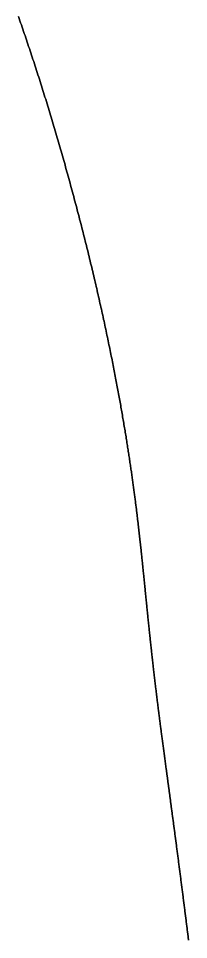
# Model space of a CAD drawing. Header units: inches. Extents: x 130170 to 284068, y 377793 to 804530.
# Drawn here: x 260691.6 to 260701.3, y 747660.3 to 747712.9 of the extents above; entities that cross this region are included whole.
import ezdxf

# ---------------------------------------------------------------- set-up
doc = ezdxf.new("R2010")
doc.units = ezdxf.units.IN
doc.header["$MEASUREMENT"] = 0
doc.layers.add('muni_il', color=7, linetype='Continuous')

msp = doc.modelspace()

# ---------------------------------------------------------------- linework, layer by layer
at = {"layer": 'muni_il'}
for points in [[(260701.279, 747660.244), (260701.271, 747660.307), (260701.264, 747660.37), (260701.256, 747660.433), (260701.248, 747660.496), (260701.24, 747660.56), (260701.232, 747660.624), (260701.224, 747660.688), (260701.215, 747660.753), (260701.207, 747660.817), (260701.199, 747660.882), (260701.191, 747660.947), (260701.183, 747661.012), (260701.175, 747661.077), (260701.166, 747661.143), (260701.158, 747661.208), (260701.15, 747661.274), (260701.141, 747661.341), (260701.133, 747661.407), (260701.125, 747661.473), (260701.116, 747661.54), (260701.108, 747661.606), (260701.099, 747661.673), (260701.091, 747661.74), (260701.082, 747661.807), (260701.074, 747661.875), (260701.065, 747661.942), (260701.057, 747662.01), (260701.048, 747662.077), (260701.04, 747662.145), (260701.031, 747662.213), (260701.022, 747662.281), (260701.014, 747662.349), (260701.005, 747662.417), (260700.996, 747662.485), (260700.988, 747662.554), (260700.979, 747662.622), (260700.97, 747662.691), (260700.962, 747662.759), (260700.953, 747662.828), (260700.944, 747662.896), (260700.935, 747662.965), (260700.926, 747663.034), (260700.918, 747663.102), (260700.909, 747663.171), (260700.9, 747663.24), (260700.891, 747663.309), (260700.882, 747663.378), (260700.873, 747663.446), (260700.865, 747663.515), (260700.856, 747663.584), (260700.847, 747663.653), (260700.838, 747663.722), (260700.829, 747663.791), (260700.82, 747663.859), (260700.811, 747663.928), (260700.803, 747663.997), (260700.794, 747664.066), (260700.785, 747664.134), (260700.776, 747664.203), (260700.767, 747664.271), (260700.758, 747664.34), (260700.749, 747664.408), (260700.74, 747664.477), (260700.732, 747664.545), (260700.723, 747664.613), (260700.714, 747664.681), (260700.705, 747664.749), (260700.696, 747664.817), (260700.687, 747664.885), (260700.678, 747664.953), (260700.67, 747665.02), (260700.661, 747665.088), (260700.652, 747665.155), (260700.643, 747665.222), (260700.634, 747665.289), (260700.626, 747665.356), (260700.617, 747665.423), (260700.608, 747665.49), (260700.599, 747665.557), (260700.591, 747665.623), (260700.582, 747665.69), (260700.573, 747665.756), (260700.564, 747665.822), (260700.556, 747665.888), (260700.547, 747665.954), (260700.539, 747666.019), (260700.53, 747666.084), (260700.521, 747666.15), (260700.513, 747666.215), (260700.504, 747666.28), (260700.496, 747666.345), (260700.487, 747666.409), (260700.478, 747666.474), (260700.47, 747666.538), (260700.461, 747666.602), (260700.453, 747666.666), (260700.445, 747666.729), (260700.436, 747666.793), (260700.428, 747666.856), (260700.419, 747666.919), (260700.411, 747666.982), (260700.403, 747667.045), (260700.394, 747667.107), (260700.386, 747667.169), (260700.378, 747667.231), (260700.369, 747667.293), (260700.361, 747667.355), (260700.353, 747667.416), (260700.345, 747667.478), (260700.337, 747667.539), (260700.329, 747667.599), (260700.32, 747667.66), (260700.312, 747667.72), (260700.304, 747667.781), (260700.296, 747667.841), (260700.288, 747667.9), (260700.28, 747667.96), (260700.272, 747668.019), (260700.265, 747668.078), (260700.257, 747668.137), (260700.249, 747668.196), (260700.241, 747668.254), (260700.233, 747668.312), (260700.225, 747668.37), (260700.217, 747668.428), (260700.21, 747668.486), (260700.202, 747668.543), (260700.194, 747668.6), (260700.187, 747668.657), (260700.179, 747668.714), (260700.172, 747668.77), (260700.164, 747668.826), (260700.157, 747668.882), (260700.149, 747668.938), (260700.142, 747668.994), (260700.134, 747669.049), (260700.127, 747669.104), (260700.119, 747669.159), (260700.112, 747669.214), (260700.105, 747669.268), (260700.097, 747669.323), (260700.09, 747669.377), (260700.083, 747669.431), (260700.076, 747669.484), (260700.068, 747669.538), (260700.061, 747669.591), (260700.054, 747669.644), (260700.047, 747669.697), (260700.04, 747669.75), (260700.033, 747669.802), (260700.026, 747669.854), (260700.019, 747669.906), (260700.012, 747669.958), (260700.005, 747670.01), (260699.998, 747670.061), (260699.991, 747670.112), (260699.984, 747670.163), (260699.977, 747670.214), (260699.971, 747670.265), (260699.964, 747670.315), (260699.957, 747670.365), (260699.95, 747670.415), (260699.944, 747670.465), (260699.937, 747670.515), (260699.93, 747670.565), (260699.924, 747670.614), (260699.917, 747670.663), (260699.911, 747670.712), (260699.904, 747670.761), (260699.898, 747670.809), (260699.891, 747670.858), (260699.885, 747670.906), (260699.878, 747670.954), (260699.872, 747671.002), (260699.865, 747671.05), (260699.859, 747671.098), (260699.853, 747671.145), (260699.846, 747671.193), (260699.84, 747671.24), (260699.834, 747671.287), (260699.828, 747671.333), (260699.822, 747671.38), (260699.815, 747671.427), (260699.809, 747671.473), (260699.803, 747671.519), (260699.797, 747671.566), (260699.791, 747671.612), (260699.785, 747671.657), (260699.779, 747671.703), (260699.773, 747671.748), (260699.767, 747671.794), (260699.761, 747671.839), (260699.755, 747671.884), (260699.749, 747671.93), (260699.743, 747671.974), (260699.737, 747672.019), (260699.731, 747672.064), (260699.725, 747672.108), (260699.72, 747672.153), (260699.714, 747672.197), (260699.708, 747672.241), (260699.702, 747672.285), (260699.697, 747672.329), (260699.691, 747672.373), (260699.685, 747672.417), (260699.679, 747672.461), (260699.674, 747672.504), (260699.668, 747672.548), (260699.663, 747672.591), (260699.657, 747672.634), (260699.651, 747672.678), (260699.646, 747672.721), (260699.64, 747672.764), (260699.635, 747672.806), (260699.629, 747672.849), (260699.624, 747672.892), (260699.618, 747672.935), (260699.613, 747672.977), (260699.607, 747673.02), (260699.602, 747673.062), (260699.597, 747673.105), (260699.591, 747673.147), (260699.586, 747673.189), (260699.58, 747673.231), (260699.575, 747673.273), (260699.57, 747673.315), (260699.565, 747673.357), (260699.559, 747673.399), (260699.554, 747673.441), (260699.549, 747673.482), (260699.543, 747673.524), (260699.538, 747673.566), (260699.533, 747673.607), (260699.528, 747673.649), (260699.523, 747673.69), (260699.517, 747673.732), (260699.512, 747673.773), (260699.507, 747673.814), (260699.502, 747673.855), (260699.497, 747673.897), (260699.492, 747673.938), (260699.487, 747673.979), (260699.482, 747674.02), (260699.477, 747674.061), (260699.472, 747674.102), (260699.467, 747674.143), (260699.462, 747674.184), (260699.456, 747674.225), (260699.452, 747674.266), (260699.446, 747674.307), (260699.442, 747674.348), (260699.436, 747674.388), (260699.432, 747674.429), (260699.427, 747674.47), (260699.422, 747674.511), (260699.417, 747674.551), (260699.412, 747674.592), (260699.407, 747674.633), (260699.402, 747674.673), (260699.397, 747674.714), (260699.392, 747674.754), (260699.388, 747674.795), (260699.383, 747674.836), (260699.378, 747674.876), (260699.373, 747674.917), (260699.368, 747674.957), (260699.363, 747674.998), (260699.359, 747675.038), (260699.354, 747675.079), (260699.349, 747675.119), (260699.344, 747675.16), (260699.34, 747675.2), (260699.335, 747675.241), (260699.33, 747675.281), (260699.325, 747675.322), (260699.321, 747675.362), (260699.316, 747675.403), (260699.311, 747675.443), (260699.307, 747675.484), (260699.302, 747675.524), (260699.297, 747675.565), (260699.293, 747675.605), (260699.288, 747675.646), (260699.283, 747675.687), (260699.278, 747675.727), (260699.274, 747675.768), (260699.269, 747675.808), (260699.265, 747675.849), (260699.26, 747675.889), (260699.255, 747675.93), (260699.251, 747675.971), (260699.246, 747676.011), (260699.242, 747676.052), (260699.237, 747676.093), (260699.233, 747676.133), (260699.228, 747676.174), (260699.223, 747676.215), (260699.219, 747676.255), (260699.214, 747676.296), (260699.21, 747676.337), (260699.205, 747676.378), (260699.201, 747676.419), (260699.196, 747676.46), (260699.191, 747676.5), (260699.187, 747676.541), (260699.183, 747676.582), (260699.178, 747676.623), (260699.174, 747676.664), (260699.169, 747676.705), (260699.165, 747676.746), (260699.16, 747676.787), (260699.156, 747676.828), (260699.151, 747676.869), (260699.147, 747676.911), (260699.142, 747676.952), (260699.138, 747676.993), (260699.133, 747677.034), (260699.129, 747677.076), (260699.124, 747677.117), (260699.12, 747677.158), (260699.115, 747677.2), (260699.111, 747677.241), (260699.106, 747677.282), (260699.102, 747677.324), (260699.098, 747677.366), (260699.093, 747677.407), (260699.089, 747677.449), (260699.084, 747677.49), (260699.08, 747677.532), (260699.076, 747677.574), (260699.071, 747677.616), (260699.067, 747677.657), (260699.062, 747677.699), (260699.058, 747677.741), (260699.053, 747677.783), (260699.049, 747677.825), (260699.045, 747677.867), (260699.04, 747677.909), (260699.036, 747677.952), (260699.031, 747677.994), (260699.027, 747678.036), (260699.023, 747678.078), (260699.018, 747678.121), (260699.014, 747678.163), (260699.009, 747678.205), (260699.005, 747678.248), (260699.001, 747678.291), (260698.996, 747678.333), (260698.992, 747678.376), (260698.987, 747678.419), (260698.983, 747678.461), (260698.979, 747678.504), (260698.974, 747678.547), (260698.97, 747678.59), (260698.965, 747678.633), (260698.961, 747678.676), (260698.957, 747678.72), (260698.952, 747678.763), (260698.948, 747678.806), (260698.943, 747678.849), (260698.939, 747678.893), (260698.934, 747678.936), (260698.93, 747678.98), (260698.926, 747679.023), (260698.921, 747679.067), (260698.917, 747679.111), (260698.912, 747679.155), (260698.908, 747679.199), (260698.903, 747679.243), (260698.899, 747679.287), (260698.894, 747679.331), (260698.89, 747679.375), (260698.885, 747679.42), (260698.881, 747679.464), (260698.877, 747679.509), (260698.872, 747679.553), (260698.868, 747679.598), (260698.863, 747679.642), (260698.859, 747679.687), (260698.854, 747679.732), (260698.85, 747679.777), (260698.845, 747679.822), (260698.84, 747679.867), (260698.836, 747679.913), (260698.831, 747679.958), (260698.827, 747680.004), (260698.822, 747680.049), (260698.818, 747680.095), (260698.813, 747680.141), (260698.808, 747680.186), (260698.804, 747680.232), (260698.799, 747680.279), (260698.795, 747680.325), (260698.79, 747680.371), (260698.785, 747680.417), (260698.781, 747680.464), (260698.776, 747680.511), (260698.771, 747680.557), (260698.766, 747680.604), (260698.762, 747680.651), (260698.757, 747680.698), (260698.752, 747680.746), (260698.747, 747680.793), (260698.743, 747680.84), (260698.738, 747680.888), (260698.733, 747680.936), (260698.728, 747680.984), (260698.723, 747681.032), (260698.718, 747681.08), (260698.713, 747681.128), (260698.708, 747681.176), (260698.704, 747681.225), (260698.698, 747681.274), (260698.694, 747681.322), (260698.689, 747681.371), (260698.684, 747681.42), (260698.678, 747681.47), (260698.673, 747681.519), (260698.668, 747681.569), (260698.663, 747681.619), (260698.658, 747681.669), (260698.653, 747681.719), (260698.648, 747681.769), (260698.642, 747681.819), (260698.637, 747681.87), (260698.632, 747681.921), (260698.627, 747681.972), (260698.621, 747682.023), (260698.616, 747682.074), (260698.61, 747682.125), (260698.605, 747682.177), (260698.599, 747682.229), (260698.594, 747682.281), (260698.588, 747682.333), (260698.583, 747682.385), (260698.577, 747682.438), (260698.572, 747682.491), (260698.566, 747682.544), (260698.56, 747682.597), (260698.554, 747682.65), (260698.549, 747682.704), (260698.543, 747682.758), (260698.537, 747682.812), (260698.531, 747682.866), (260698.525, 747682.92), (260698.519, 747682.975), (260698.513, 747683.03), (260698.507, 747683.085), (260698.501, 747683.14), (260698.495, 747683.196), (260698.488, 747683.252), (260698.482, 747683.308), (260698.476, 747683.364), (260698.47, 747683.421), (260698.463, 747683.477), (260698.457, 747683.534), (260698.45, 747683.592), (260698.444, 747683.649), (260698.437, 747683.707), (260698.43, 747683.765), (260698.423, 747683.823), (260698.417, 747683.882), (260698.41, 747683.941), (260698.403, 747684), (260698.396, 747684.059), (260698.389, 747684.119), (260698.382, 747684.179), (260698.375, 747684.239), (260698.367, 747684.3), (260698.36, 747684.361), (260698.353, 747684.422), (260698.345, 747684.483), (260698.338, 747684.545), (260698.33, 747684.607), (260698.323, 747684.669), (260698.315, 747684.732), (260698.307, 747684.795), (260698.3, 747684.858), (260698.292, 747684.921), (260698.284, 747684.985), (260698.276, 747685.049), (260698.267, 747685.114), (260698.259, 747685.179), (260698.251, 747685.244), (260698.243, 747685.309), (260698.234, 747685.375), (260698.226, 747685.441), (260698.217, 747685.508), (260698.208, 747685.575), (260698.2, 747685.642), (260698.191, 747685.709), (260698.182, 747685.777), (260698.173, 747685.846), (260698.164, 747685.914), (260698.154, 747685.983), (260698.145, 747686.052), (260698.135, 747686.122), (260698.126, 747686.192), (260698.116, 747686.263), (260698.107, 747686.333), (260698.097, 747686.405), (260698.087, 747686.476), (260698.077, 747686.548), (260698.067, 747686.62), (260698.057, 747686.693), (260698.046, 747686.766), (260698.036, 747686.84), (260698.025, 747686.913), (260698.015, 747686.988), (260698.004, 747687.062), (260697.993, 747687.137), (260697.982, 747687.213), (260697.971, 747687.289), (260697.96, 747687.365), (260697.949, 747687.442), (260697.937, 747687.519), (260697.926, 747687.596), (260697.914, 747687.674), (260697.902, 747687.753), (260697.89, 747687.831), (260697.878, 747687.91), (260697.866, 747687.99), (260697.854, 747688.07), (260697.842, 747688.151), (260697.829, 747688.231), (260697.817, 747688.313), (260697.804, 747688.394), (260697.791, 747688.477), (260697.778, 747688.559), (260697.765, 747688.642), (260697.751, 747688.726), (260697.738, 747688.81), (260697.724, 747688.894), (260697.711, 747688.979), (260697.697, 747689.064), (260697.683, 747689.15), (260697.669, 747689.236), (260697.654, 747689.322), (260697.64, 747689.41), (260697.625, 747689.497), (260697.611, 747689.585), (260697.596, 747689.673), (260697.581, 747689.762), (260697.566, 747689.851), (260697.55, 747689.941), (260697.535, 747690.031), (260697.519, 747690.122), (260697.504, 747690.213), (260697.488, 747690.305), (260697.472, 747690.397), (260697.456, 747690.489), (260697.439, 747690.582), (260697.423, 747690.675), (260697.406, 747690.769), (260697.389, 747690.864), (260697.372, 747690.958), (260697.355, 747691.054), (260697.338, 747691.149), (260697.32, 747691.245), (260697.303, 747691.342), (260697.285, 747691.439), (260697.267, 747691.536), (260697.249, 747691.634), (260697.231, 747691.733), (260697.212, 747691.832), (260697.193, 747691.931), (260697.175, 747692.031), (260697.156, 747692.131), (260697.137, 747692.231), (260697.117, 747692.333), (260697.098, 747692.434), (260697.078, 747692.536), (260697.058, 747692.639), (260697.038, 747692.741), (260697.018, 747692.845), (260696.998, 747692.949), (260696.977, 747693.053), (260696.957, 747693.158), (260696.936, 747693.263), (260696.915, 747693.368), (260696.893, 747693.474), (260696.872, 747693.581), (260696.85, 747693.687), (260696.829, 747693.795), (260696.807, 747693.902), (260696.785, 747694.011), (260696.762, 747694.119), (260696.74, 747694.228), (260696.717, 747694.337), (260696.694, 747694.447), (260696.671, 747694.557), (260696.648, 747694.668), (260696.625, 747694.779), (260696.601, 747694.89), (260696.578, 747695.002), (260696.554, 747695.114), (260696.53, 747695.227), (260696.505, 747695.34), (260696.481, 747695.453), (260696.456, 747695.567), (260696.431, 747695.681), (260696.406, 747695.796), (260696.381, 747695.911), (260696.356, 747696.026), (260696.33, 747696.142), (260696.305, 747696.258), (260696.279, 747696.374), (260696.253, 747696.491), (260696.226, 747696.608), (260696.2, 747696.725), (260696.173, 747696.843), (260696.147, 747696.961), (260696.12, 747697.08), (260696.092, 747697.199), (260696.065, 747697.318), (260696.038, 747697.437), (260696.01, 747697.557), (260695.982, 747697.677), (260695.954, 747697.798), (260695.926, 747697.918), (260695.897, 747698.039), (260695.869, 747698.161), (260695.84, 747698.282), (260695.811, 747698.404), (260695.782, 747698.526), (260695.753, 747698.649), (260695.723, 747698.772), (260695.693, 747698.895), (260695.664, 747699.018), (260695.634, 747699.141), (260695.603, 747699.265), (260695.573, 747699.389), (260695.543, 747699.514), (260695.512, 747699.638), (260695.481, 747699.763), (260695.45, 747699.888), (260695.419, 747700.013), (260695.388, 747700.139), (260695.356, 747700.264), (260695.325, 747700.39), (260695.293, 747700.516), (260695.261, 747700.642), (260695.229, 747700.769), (260695.196, 747700.896), (260695.164, 747701.022), (260695.131, 747701.149), (260695.098, 747701.277), (260695.065, 747701.404), (260695.032, 747701.531), (260694.999, 747701.659), (260694.966, 747701.787), (260694.932, 747701.915), (260694.898, 747702.043), (260694.865, 747702.171), (260694.831, 747702.299), (260694.796, 747702.428), (260694.762, 747702.556), (260694.728, 747702.685), (260694.693, 747702.814), (260694.658, 747702.942), (260694.624, 747703.071), (260694.588, 747703.2), (260694.553, 747703.329), (260694.518, 747703.458), (260694.483, 747703.588), (260694.447, 747703.717), (260694.411, 747703.846), (260694.376, 747703.976), (260694.34, 747704.105), (260694.304, 747704.235), (260694.267, 747704.364), (260694.231, 747704.494), (260694.195, 747704.623), (260694.158, 747704.753), (260694.121, 747704.882), (260694.084, 747705.012), (260694.047, 747705.141), (260694.01, 747705.271), (260693.973, 747705.4), (260693.936, 747705.53), (260693.898, 747705.66), (260693.861, 747705.789), (260693.823, 747705.918), (260693.786, 747706.048), (260693.748, 747706.177), (260693.71, 747706.306), (260693.672, 747706.436), (260693.633, 747706.565), (260693.595, 747706.694), (260693.557, 747706.823), (260693.518, 747706.952), (260693.48, 747707.081), (260693.441, 747707.209), (260693.402, 747707.338), (260693.363, 747707.467), (260693.324, 747707.595), (260693.285, 747707.723), (260693.246, 747707.852), (260693.207, 747707.98), (260693.167, 747708.108), (260693.128, 747708.236), (260693.088, 747708.363), (260693.049, 747708.491), (260693.009, 747708.618), (260692.969, 747708.746), (260692.929, 747708.873), (260692.889, 747709), (260692.849, 747709.127), (260692.809, 747709.253), (260692.769, 747709.38), (260692.729, 747709.506), (260692.688, 747709.632), (260692.648, 747709.758), (260692.607, 747709.884), (260692.567, 747710.01), (260692.526, 747710.135), (260692.485, 747710.261), (260692.445, 747710.386), (260692.404, 747710.511), (260692.363, 747710.635), (260692.322, 747710.76), (260692.281, 747710.884), (260692.24, 747711.008), (260692.199, 747711.132), (260692.157, 747711.255), (260692.116, 747711.379), (260692.075, 747711.502), (260692.033, 747711.625), (260691.992, 747711.747), (260691.95, 747711.87), (260691.909, 747711.992), (260691.867, 747712.114), (260691.825, 747712.236), (260691.784, 747712.357), (260691.742, 747712.479), (260691.7, 747712.6), (260691.658, 747712.72), (260691.616, 747712.841), (260691.574, 747712.961)], [(260691.574, 747712.961), (260691.616, 747712.841), (260691.658, 747712.72), (260691.7, 747712.6), (260691.742, 747712.479), (260691.784, 747712.357), (260691.825, 747712.236), (260691.867, 747712.114), (260691.909, 747711.992), (260691.95, 747711.87), (260691.992, 747711.747), (260692.033, 747711.625), (260692.075, 747711.502), (260692.116, 747711.379), (260692.157, 747711.255), (260692.199, 747711.132), (260692.24, 747711.008), (260692.281, 747710.884), (260692.322, 747710.76), (260692.363, 747710.635), (260692.404, 747710.511), (260692.445, 747710.386), (260692.485, 747710.261), (260692.526, 747710.135), (260692.567, 747710.01), (260692.607, 747709.884), (260692.648, 747709.758), (260692.688, 747709.632), (260692.729, 747709.506), (260692.769, 747709.38), (260692.809, 747709.253), (260692.849, 747709.127), (260692.889, 747709), (260692.929, 747708.873), (260692.969, 747708.746), (260693.009, 747708.618), (260693.049, 747708.491), (260693.088, 747708.363), (260693.128, 747708.236), (260693.167, 747708.108), (260693.207, 747707.98), (260693.246, 747707.852), (260693.285, 747707.723), (260693.324, 747707.595), (260693.363, 747707.467), (260693.402, 747707.338), (260693.441, 747707.209), (260693.48, 747707.081), (260693.518, 747706.952), (260693.557, 747706.823), (260693.595, 747706.694), (260693.633, 747706.565), (260693.672, 747706.436), (260693.71, 747706.306), (260693.748, 747706.177), (260693.786, 747706.048), (260693.823, 747705.918), (260693.861, 747705.789), (260693.898, 747705.66), (260693.936, 747705.53), (260693.973, 747705.4), (260694.01, 747705.271), (260694.047, 747705.141), (260694.084, 747705.012), (260694.121, 747704.882), (260694.158, 747704.753), (260694.195, 747704.623), (260694.231, 747704.494), (260694.267, 747704.364), (260694.304, 747704.235), (260694.34, 747704.105), (260694.376, 747703.976), (260694.411, 747703.846), (260694.447, 747703.717), (260694.483, 747703.588), (260694.518, 747703.458), (260694.553, 747703.329), (260694.588, 747703.2), (260694.624, 747703.071), (260694.658, 747702.942), (260694.693, 747702.814), (260694.728, 747702.685), (260694.762, 747702.556), (260694.796, 747702.428), (260694.831, 747702.299), (260694.865, 747702.171), (260694.898, 747702.043), (260694.932, 747701.915), (260694.966, 747701.787), (260694.999, 747701.659), (260695.032, 747701.531), (260695.065, 747701.404), (260695.098, 747701.277), (260695.131, 747701.149), (260695.164, 747701.022), (260695.196, 747700.896), (260695.229, 747700.769), (260695.261, 747700.642), (260695.293, 747700.516), (260695.325, 747700.39), (260695.356, 747700.264), (260695.388, 747700.139), (260695.419, 747700.013), (260695.45, 747699.888), (260695.481, 747699.763), (260695.512, 747699.638), (260695.543, 747699.514), (260695.573, 747699.389), (260695.603, 747699.265), (260695.634, 747699.141), (260695.664, 747699.018), (260695.693, 747698.895), (260695.723, 747698.772), (260695.753, 747698.649), (260695.782, 747698.526), (260695.811, 747698.404), (260695.84, 747698.282), (260695.869, 747698.161), (260695.897, 747698.039), (260695.926, 747697.918), (260695.954, 747697.798), (260695.982, 747697.677), (260696.01, 747697.557), (260696.038, 747697.437), (260696.065, 747697.318), (260696.092, 747697.199), (260696.12, 747697.08), (260696.147, 747696.961), (260696.173, 747696.843), (260696.2, 747696.725), (260696.226, 747696.608), (260696.253, 747696.491), (260696.279, 747696.374), (260696.305, 747696.258), (260696.33, 747696.142), (260696.356, 747696.026), (260696.381, 747695.911), (260696.406, 747695.796), (260696.431, 747695.681), (260696.456, 747695.567), (260696.481, 747695.453), (260696.505, 747695.34), (260696.53, 747695.227), (260696.554, 747695.114), (260696.578, 747695.002), (260696.601, 747694.89), (260696.625, 747694.779), (260696.648, 747694.668), (260696.671, 747694.557), (260696.694, 747694.447), (260696.717, 747694.337), (260696.74, 747694.228), (260696.762, 747694.119), (260696.785, 747694.011), (260696.807, 747693.902), (260696.829, 747693.795), (260696.85, 747693.687), (260696.872, 747693.581), (260696.893, 747693.474), (260696.915, 747693.368), (260696.936, 747693.263), (260696.957, 747693.158), (260696.977, 747693.053), (260696.998, 747692.949), (260697.018, 747692.845), (260697.038, 747692.741), (260697.058, 747692.639), (260697.078, 747692.536), (260697.098, 747692.434), (260697.117, 747692.333), (260697.137, 747692.231), (260697.156, 747692.131), (260697.175, 747692.031), (260697.193, 747691.931), (260697.212, 747691.832), (260697.231, 747691.733), (260697.249, 747691.634), (260697.267, 747691.536), (260697.285, 747691.439), (260697.303, 747691.342), (260697.32, 747691.245), (260697.338, 747691.149), (260697.355, 747691.054), (260697.372, 747690.958), (260697.389, 747690.864), (260697.406, 747690.769), (260697.423, 747690.675), (260697.439, 747690.582), (260697.456, 747690.489), (260697.472, 747690.397), (260697.488, 747690.305), (260697.504, 747690.213), (260697.519, 747690.122), (260697.535, 747690.031), (260697.55, 747689.941), (260697.566, 747689.851), (260697.581, 747689.762), (260697.596, 747689.673), (260697.611, 747689.585), (260697.625, 747689.497), (260697.64, 747689.41), (260697.654, 747689.322), (260697.669, 747689.236), (260697.683, 747689.15), (260697.697, 747689.064), (260697.711, 747688.979), (260697.724, 747688.894), (260697.738, 747688.81), (260697.751, 747688.726), (260697.765, 747688.642), (260697.778, 747688.559), (260697.791, 747688.477), (260697.804, 747688.394), (260697.817, 747688.313), (260697.829, 747688.231), (260697.842, 747688.151), (260697.854, 747688.07), (260697.866, 747687.99), (260697.878, 747687.91), (260697.89, 747687.831), (260697.902, 747687.753), (260697.914, 747687.674), (260697.926, 747687.596), (260697.937, 747687.519), (260697.949, 747687.442), (260697.96, 747687.365), (260697.971, 747687.289), (260697.982, 747687.213), (260697.993, 747687.137), (260698.004, 747687.062), (260698.015, 747686.988), (260698.025, 747686.913), (260698.036, 747686.84), (260698.046, 747686.766), (260698.057, 747686.693), (260698.067, 747686.62), (260698.077, 747686.548), (260698.087, 747686.476), (260698.097, 747686.405), (260698.107, 747686.333), (260698.116, 747686.263), (260698.126, 747686.192), (260698.135, 747686.122), (260698.145, 747686.052), (260698.154, 747685.983), (260698.164, 747685.914), (260698.173, 747685.846), (260698.182, 747685.777), (260698.191, 747685.709), (260698.2, 747685.642), (260698.208, 747685.575), (260698.217, 747685.508), (260698.226, 747685.441), (260698.234, 747685.375), (260698.243, 747685.309), (260698.251, 747685.244), (260698.259, 747685.179), (260698.267, 747685.114), (260698.276, 747685.049), (260698.284, 747684.985), (260698.292, 747684.921), (260698.3, 747684.858), (260698.307, 747684.795), (260698.315, 747684.732), (260698.323, 747684.669), (260698.33, 747684.607), (260698.338, 747684.545), (260698.345, 747684.483), (260698.353, 747684.422), (260698.36, 747684.361), (260698.367, 747684.3), (260698.375, 747684.239), (260698.382, 747684.179), (260698.389, 747684.119), (260698.396, 747684.059), (260698.403, 747684), (260698.41, 747683.941), (260698.417, 747683.882), (260698.423, 747683.823), (260698.43, 747683.765), (260698.437, 747683.707), (260698.444, 747683.649), (260698.45, 747683.592), (260698.457, 747683.534), (260698.463, 747683.477), (260698.47, 747683.421), (260698.476, 747683.364), (260698.482, 747683.308), (260698.488, 747683.252), (260698.495, 747683.196), (260698.501, 747683.14), (260698.507, 747683.085), (260698.513, 747683.03), (260698.519, 747682.975), (260698.525, 747682.92), (260698.531, 747682.866), (260698.537, 747682.812), (260698.543, 747682.758), (260698.549, 747682.704), (260698.554, 747682.65), (260698.56, 747682.597), (260698.566, 747682.544), (260698.572, 747682.491), (260698.577, 747682.438), (260698.583, 747682.385), (260698.588, 747682.333), (260698.594, 747682.281), (260698.599, 747682.229), (260698.605, 747682.177), (260698.61, 747682.125), (260698.616, 747682.074), (260698.621, 747682.023), (260698.627, 747681.972), (260698.632, 747681.921), (260698.637, 747681.87), (260698.642, 747681.819), (260698.648, 747681.769), (260698.653, 747681.719), (260698.658, 747681.669), (260698.663, 747681.619), (260698.668, 747681.569), (260698.673, 747681.519), (260698.678, 747681.47), (260698.684, 747681.42), (260698.689, 747681.371), (260698.694, 747681.322), (260698.698, 747681.274), (260698.704, 747681.225), (260698.708, 747681.176), (260698.713, 747681.128), (260698.718, 747681.08), (260698.723, 747681.032), (260698.728, 747680.984), (260698.733, 747680.936), (260698.738, 747680.888), (260698.743, 747680.84), (260698.747, 747680.793), (260698.752, 747680.746), (260698.757, 747680.698), (260698.762, 747680.651), (260698.766, 747680.604), (260698.771, 747680.557), (260698.776, 747680.511), (260698.781, 747680.464), (260698.785, 747680.417), (260698.79, 747680.371), (260698.795, 747680.325), (260698.799, 747680.279), (260698.804, 747680.232), (260698.808, 747680.186), (260698.813, 747680.141), (260698.818, 747680.095), (260698.822, 747680.049), (260698.827, 747680.004), (260698.831, 747679.958), (260698.836, 747679.913), (260698.84, 747679.867), (260698.845, 747679.822), (260698.85, 747679.777), (260698.854, 747679.732), (260698.859, 747679.687), (260698.863, 747679.642), (260698.868, 747679.598), (260698.872, 747679.553), (260698.877, 747679.509), (260698.881, 747679.464), (260698.885, 747679.42), (260698.89, 747679.375), (260698.894, 747679.331), (260698.899, 747679.287), (260698.903, 747679.243), (260698.908, 747679.199), (260698.912, 747679.155), (260698.917, 747679.111), (260698.921, 747679.067), (260698.926, 747679.023), (260698.93, 747678.98), (260698.934, 747678.936), (260698.939, 747678.893), (260698.943, 747678.849), (260698.948, 747678.806), (260698.952, 747678.763), (260698.957, 747678.72), (260698.961, 747678.676), (260698.965, 747678.633), (260698.97, 747678.59), (260698.974, 747678.547), (260698.979, 747678.504), (260698.983, 747678.461), (260698.987, 747678.419), (260698.992, 747678.376), (260698.996, 747678.333), (260699.001, 747678.291), (260699.005, 747678.248), (260699.009, 747678.205), (260699.014, 747678.163), (260699.018, 747678.121), (260699.023, 747678.078), (260699.027, 747678.036), (260699.031, 747677.994), (260699.036, 747677.952), (260699.04, 747677.909), (260699.045, 747677.867), (260699.049, 747677.825), (260699.053, 747677.783), (260699.058, 747677.741), (260699.062, 747677.699), (260699.067, 747677.657), (260699.071, 747677.616), (260699.076, 747677.574), (260699.08, 747677.532), (260699.084, 747677.49), (260699.089, 747677.449), (260699.093, 747677.407), (260699.098, 747677.366), (260699.102, 747677.324), (260699.106, 747677.282), (260699.111, 747677.241), (260699.115, 747677.2), (260699.12, 747677.158), (260699.124, 747677.117), (260699.129, 747677.076), (260699.133, 747677.034), (260699.138, 747676.993), (260699.142, 747676.952), (260699.147, 747676.911), (260699.151, 747676.869), (260699.156, 747676.828), (260699.16, 747676.787), (260699.165, 747676.746), (260699.169, 747676.705), (260699.174, 747676.664), (260699.178, 747676.623), (260699.183, 747676.582), (260699.187, 747676.541), (260699.191, 747676.5), (260699.196, 747676.46), (260699.201, 747676.419), (260699.205, 747676.378), (260699.21, 747676.337), (260699.214, 747676.296), (260699.219, 747676.255), (260699.223, 747676.215), (260699.228, 747676.174), (260699.233, 747676.133), (260699.237, 747676.093), (260699.242, 747676.052), (260699.246, 747676.011), (260699.251, 747675.971), (260699.255, 747675.93), (260699.26, 747675.889), (260699.265, 747675.849), (260699.269, 747675.808), (260699.274, 747675.768), (260699.278, 747675.727), (260699.283, 747675.687), (260699.288, 747675.646), (260699.293, 747675.605), (260699.297, 747675.565), (260699.302, 747675.524), (260699.307, 747675.484), (260699.311, 747675.443), (260699.316, 747675.403), (260699.321, 747675.362), (260699.325, 747675.322), (260699.33, 747675.281), (260699.335, 747675.241), (260699.34, 747675.2), (260699.344, 747675.16), (260699.349, 747675.119), (260699.354, 747675.079), (260699.359, 747675.038), (260699.363, 747674.998), (260699.368, 747674.957), (260699.373, 747674.917), (260699.378, 747674.876), (260699.383, 747674.836), (260699.388, 747674.795), (260699.392, 747674.754), (260699.397, 747674.714), (260699.402, 747674.673), (260699.407, 747674.633), (260699.412, 747674.592), (260699.417, 747674.551), (260699.422, 747674.511), (260699.427, 747674.47), (260699.432, 747674.429), (260699.436, 747674.388), (260699.442, 747674.348), (260699.446, 747674.307), (260699.452, 747674.266), (260699.456, 747674.225), (260699.462, 747674.184), (260699.467, 747674.143), (260699.472, 747674.102), (260699.477, 747674.061), (260699.482, 747674.02), (260699.487, 747673.979), (260699.492, 747673.938), (260699.497, 747673.897), (260699.502, 747673.855), (260699.507, 747673.814), (260699.512, 747673.773), (260699.517, 747673.732), (260699.523, 747673.69), (260699.528, 747673.649), (260699.533, 747673.607), (260699.538, 747673.566), (260699.543, 747673.524), (260699.549, 747673.482), (260699.554, 747673.441), (260699.559, 747673.399), (260699.565, 747673.357), (260699.57, 747673.315), (260699.575, 747673.273), (260699.58, 747673.231), (260699.586, 747673.189), (260699.591, 747673.147), (260699.597, 747673.105), (260699.602, 747673.062), (260699.607, 747673.02), (260699.613, 747672.977), (260699.618, 747672.935), (260699.624, 747672.892), (260699.629, 747672.849), (260699.635, 747672.806), (260699.64, 747672.764), (260699.646, 747672.721), (260699.651, 747672.678), (260699.657, 747672.634), (260699.663, 747672.591), (260699.668, 747672.548), (260699.674, 747672.504), (260699.679, 747672.461), (260699.685, 747672.417), (260699.691, 747672.373), (260699.697, 747672.329), (260699.702, 747672.285), (260699.708, 747672.241), (260699.714, 747672.197), (260699.72, 747672.153), (260699.725, 747672.108), (260699.731, 747672.064), (260699.737, 747672.019), (260699.743, 747671.974), (260699.749, 747671.93), (260699.755, 747671.884), (260699.761, 747671.839), (260699.767, 747671.794), (260699.773, 747671.748), (260699.779, 747671.703), (260699.785, 747671.657), (260699.791, 747671.612), (260699.797, 747671.566), (260699.803, 747671.519), (260699.809, 747671.473), (260699.815, 747671.427), (260699.822, 747671.38), (260699.828, 747671.333), (260699.834, 747671.287), (260699.84, 747671.24), (260699.846, 747671.193), (260699.853, 747671.145), (260699.859, 747671.098), (260699.865, 747671.05), (260699.872, 747671.002), (260699.878, 747670.954), (260699.885, 747670.906), (260699.891, 747670.858), (260699.898, 747670.809), (260699.904, 747670.761), (260699.911, 747670.712), (260699.917, 747670.663), (260699.924, 747670.614), (260699.93, 747670.565), (260699.937, 747670.515), (260699.944, 747670.465), (260699.95, 747670.415), (260699.957, 747670.365), (260699.964, 747670.315), (260699.971, 747670.265), (260699.977, 747670.214), (260699.984, 747670.163), (260699.991, 747670.112), (260699.998, 747670.061), (260700.005, 747670.01), (260700.012, 747669.958), (260700.019, 747669.906), (260700.026, 747669.854), (260700.033, 747669.802), (260700.04, 747669.75), (260700.047, 747669.697), (260700.054, 747669.644), (260700.061, 747669.591), (260700.068, 747669.538), (260700.076, 747669.484), (260700.083, 747669.431), (260700.09, 747669.377), (260700.097, 747669.323), (260700.105, 747669.268), (260700.112, 747669.214), (260700.119, 747669.159), (260700.127, 747669.104), (260700.134, 747669.049), (260700.142, 747668.994), (260700.149, 747668.938), (260700.157, 747668.882), (260700.164, 747668.826), (260700.172, 747668.77), (260700.179, 747668.714), (260700.187, 747668.657), (260700.194, 747668.6), (260700.202, 747668.543), (260700.21, 747668.486), (260700.217, 747668.428), (260700.225, 747668.37), (260700.233, 747668.312), (260700.241, 747668.254), (260700.249, 747668.196), (260700.257, 747668.137), (260700.265, 747668.078), (260700.272, 747668.019), (260700.28, 747667.96), (260700.288, 747667.9), (260700.296, 747667.841), (260700.304, 747667.781), (260700.312, 747667.72), (260700.32, 747667.66), (260700.329, 747667.599), (260700.337, 747667.539), (260700.345, 747667.478), (260700.353, 747667.416), (260700.361, 747667.355), (260700.369, 747667.293), (260700.378, 747667.231), (260700.386, 747667.169), (260700.394, 747667.107), (260700.403, 747667.045), (260700.411, 747666.982), (260700.419, 747666.919), (260700.428, 747666.856), (260700.436, 747666.793), (260700.445, 747666.729), (260700.453, 747666.666), (260700.461, 747666.602), (260700.47, 747666.538), (260700.478, 747666.474), (260700.487, 747666.409), (260700.496, 747666.345), (260700.504, 747666.28), (260700.513, 747666.215), (260700.521, 747666.15), (260700.53, 747666.084), (260700.539, 747666.019), (260700.547, 747665.954), (260700.556, 747665.888), (260700.564, 747665.822), (260700.573, 747665.756), (260700.582, 747665.69), (260700.591, 747665.623), (260700.599, 747665.557), (260700.608, 747665.49), (260700.617, 747665.423), (260700.626, 747665.356), (260700.634, 747665.289), (260700.643, 747665.222), (260700.652, 747665.155), (260700.661, 747665.088), (260700.67, 747665.02), (260700.678, 747664.953), (260700.687, 747664.885), (260700.696, 747664.817), (260700.705, 747664.749), (260700.714, 747664.681), (260700.723, 747664.613), (260700.732, 747664.545), (260700.74, 747664.477), (260700.749, 747664.408), (260700.758, 747664.34), (260700.767, 747664.271), (260700.776, 747664.203), (260700.785, 747664.134), (260700.794, 747664.066), (260700.803, 747663.997), (260700.811, 747663.928), (260700.82, 747663.859), (260700.829, 747663.791), (260700.838, 747663.722), (260700.847, 747663.653), (260700.856, 747663.584), (260700.865, 747663.515), (260700.873, 747663.446), (260700.882, 747663.378), (260700.891, 747663.309), (260700.9, 747663.24), (260700.909, 747663.171), (260700.918, 747663.102), (260700.926, 747663.034), (260700.935, 747662.965), (260700.944, 747662.896), (260700.953, 747662.828), (260700.962, 747662.759), (260700.97, 747662.691), (260700.979, 747662.622), (260700.988, 747662.554), (260700.996, 747662.485), (260701.005, 747662.417), (260701.014, 747662.349), (260701.022, 747662.281), (260701.031, 747662.213), (260701.04, 747662.145), (260701.048, 747662.077), (260701.057, 747662.01), (260701.065, 747661.942), (260701.074, 747661.875), (260701.082, 747661.807), (260701.091, 747661.74), (260701.099, 747661.673), (260701.108, 747661.606), (260701.116, 747661.54), (260701.125, 747661.473), (260701.133, 747661.407), (260701.141, 747661.341), (260701.15, 747661.274), (260701.158, 747661.208), (260701.166, 747661.143), (260701.175, 747661.077), (260701.183, 747661.012), (260701.191, 747660.947), (260701.199, 747660.882), (260701.207, 747660.817), (260701.215, 747660.753), (260701.224, 747660.688), (260701.232, 747660.624), (260701.24, 747660.56), (260701.248, 747660.496), (260701.256, 747660.433), (260701.264, 747660.37), (260701.271, 747660.307), (260701.279, 747660.244)]]:
    msp.add_lwpolyline(points, dxfattribs=at)

doc.saveas('drawing.dxf')
